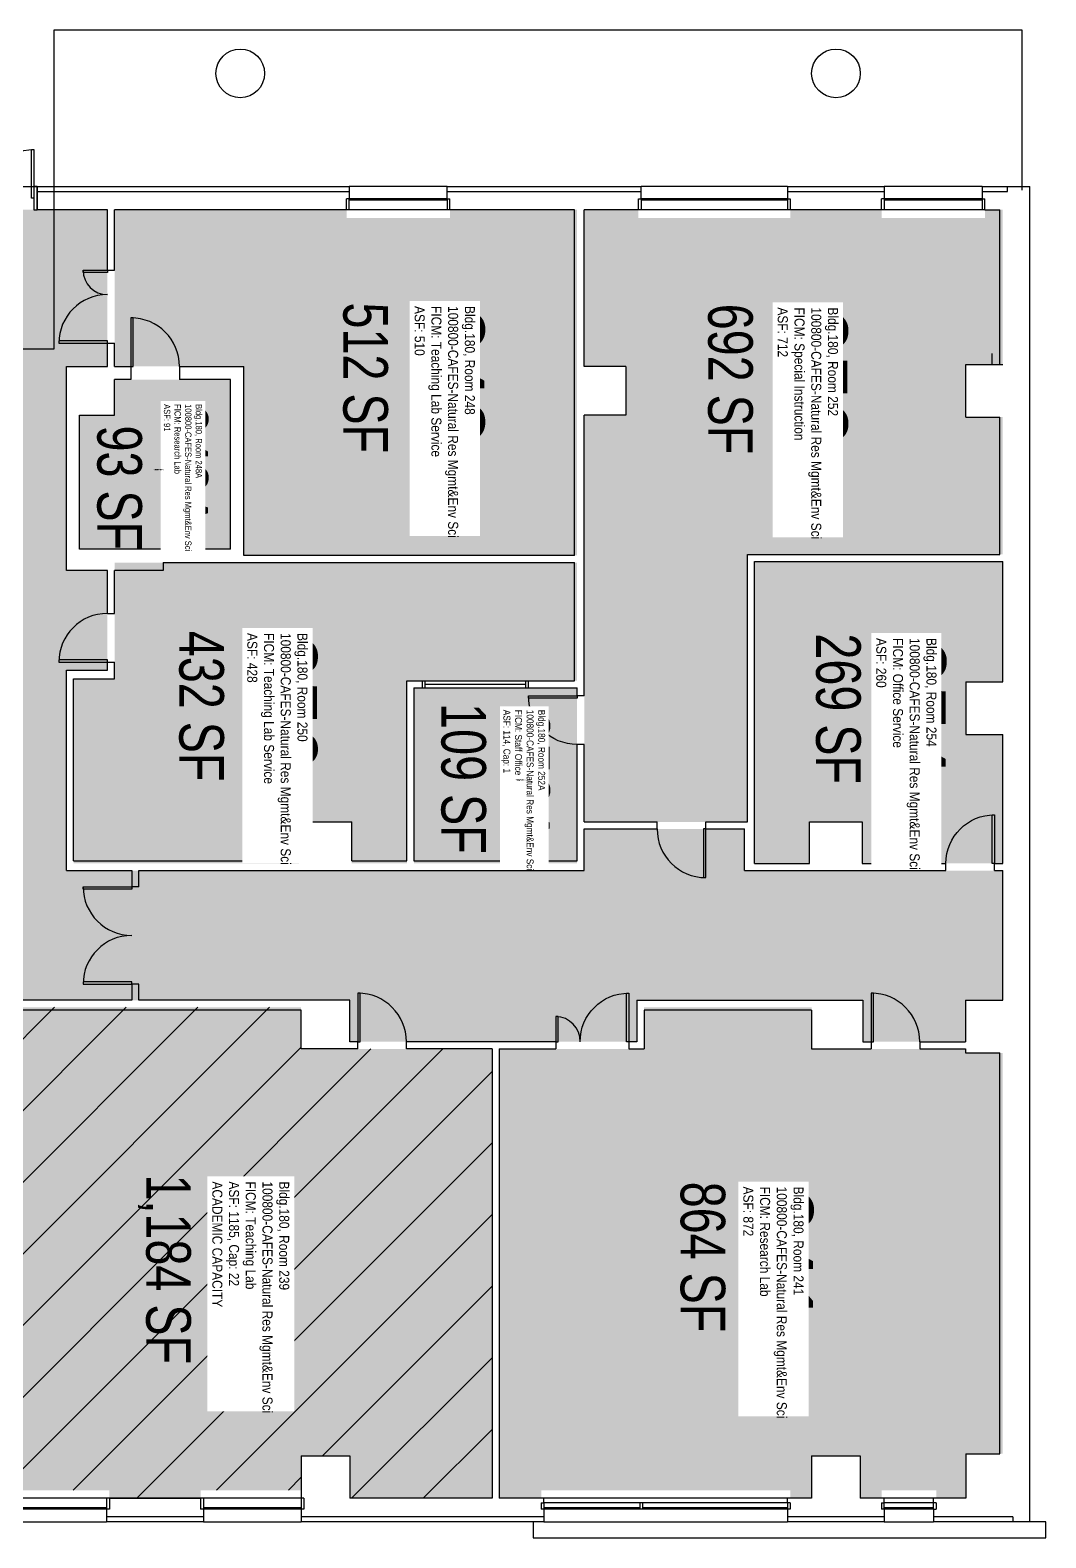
# Model space of a CAD drawing. Header units: inches. Extents: x 69211883 to 69217631, y 27675792 to 27679139.
# Drawn here: x 69216879 to 69217631, y 27677817 to 27678933 of the extents above; entities that cross this region are included whole.
import ezdxf
from ezdxf.enums import TextEntityAlignment as Align

# ---------------------------------------------------------------- set-up
doc = ezdxf.new("R2010")
doc.units = ezdxf.units.IN
doc.header["$LTSCALE"] = 0.25
doc.header["$MEASUREMENT"] = 0
doc.layers.get('0').update_dxf_attribs({"linetype": 'CONTINUOUS'})
for name, color, linetype in [('A-DOOR', 2, 'CONTINUOUS'), ('A-FLOR', 3, 'CONTINUOUS'), ('A-GLAZ', 1, 'CONTINUOUS'), ('A-IDEN-RNUM', 7, 'CONTINUOUS'), ('A-IDEN-SNUM', 4, 'CONTINUOUS'), ('A-IDEN-VNUM', 4, 'CONTINUOUS'), ('A-WALL', 5, 'CONTINUOUS'), ('AREA-TEXT', 3, 'CONTINUOUS'), ('Rooms-Capacity', 4, 'CONTINUOUS'), ('Rooms-Category-Color', 7, 'CONTINUOUS'), ('Rooms-College-Color', 7, 'CONTINUOUS'), ('Rooms-Department-Color', 7, 'CONTINUOUS'), ('Rooms-Division-Color', 7, 'CONTINUOUS'), ('Rooms-Information', 7, 'CONTINUOUS')]:
    doc.layers.add(name, color=color, linetype=linetype)
doc.styles.add('CP_AREA', font='arial.ttf', dxfattribs={"height": 15})
doc.styles.add('CP_ROOMSNUMBER', font='arial.ttf', dxfattribs={"height": 1})
doc.styles.add('CP_ROOMVNUMBER', font='arial.ttf', dxfattribs={"width": 0.85, "height": 0.075})

# ---------------------------------------------------------------- blocks, each defined once
blk = doc.blocks.new('Z08D36')
at = {"linetype": 'Continuous', "lineweight": -3}
blk.add_lwpolyline([(-18, 0), (-16.25, 0), (-16.25, 36), (-18, 36)], close=True, dxfattribs=at)
blk.add_arc((-18, 0), 36, 0, 90)
blk = doc.blocks.new('Z08DD72')
at = {"linetype": 'Continuous', "lineweight": -3}
for points in [[(-36, 0), (-34.25, 0), (-34.25, 36), (-36, 36)], [(36, 0), (34.25, 0), (34.25, 36), (36, 36)]]:
    blk.add_lwpolyline(points, close=True, dxfattribs=at)
for centre, start, end in [((-36, 0), 0, 90), ((36, 0), 90, 180)]:
    blk.add_arc(centre, 36, start, end)

msp = doc.modelspace()

# ---------------------------------------------------------------- hatches: boundary and pattern name
at = {"layer": 'Rooms-Capacity'}
h = msp.add_hatch(dxfattribs=at)
h.set_pattern_fill('ANSI31', color=256, scale=300, style=0)
h.set_pattern_definition([(45, (0, 0), (-26.516504294, 26.516504294), [])])
h.paths.add_polyline_path([(69217079.4, 27677852.4), (69217079.4, 27677877.9), (69217115.2, 27677877.9), (69217115.2, 27677846.4), (69217220.6, 27677846.4), (69217220.6, 27678179), (69217079.2, 27678179), (69217079.2, 27678209.8), (69216832.4, 27678209.8), (69216832.4, 27678179), (69216721.8, 27678179), (69216721.8, 27677877.9), (69216738.7, 27677877.9), (69216738.7, 27677846.4), (69216789, 27677846.4), (69216789, 27677852.4), (69216937.4, 27677852.4), (69216937.4, 27677846.4), (69217005, 27677846.4), (69217005, 27677852.4)])
at = {"layer": 'Rooms-Category-Color', "true_color": 0xadadad}
for points in [[(69216784.8, 27678311), (69216784.8, 27678800.1), (69216935.9, 27678800.1), (69216935.9, 27678684.1), (69216905.6, 27678684.1), (69216905.6, 27678533), (69216935.9, 27678533), (69216935.9, 27678459.3), (69216905.6, 27678459.3), (69216905.6, 27678311)], [(69217598.6, 27678311), (69217407.6, 27678311), (69217407.6, 27678341.8), (69217288.8, 27678341.8), (69217288.8, 27678311), (69216194.2, 27678311), (69216194.2, 27678341.8), (69216091.8, 27678341.8), (69216091.8, 27678311), (69215567.2, 27678311), (69215567.2, 27678341.8), (69215477.2, 27678341.8), (69215477.2, 27678311), (69215460.1, 27678311), (69215460.1, 27678215), (69215603.2, 27678215), (69215603.2, 27678184.3), (69215693.2, 27678184.3), (69215693.2, 27678215), (69215983.2, 27678215), (69215983.2, 27678184.3), (69216086.6, 27678184.3), (69216086.6, 27678215), (69216217.8, 27678215), (69216217.8, 27678184.3), (69216323.2, 27678184.3), (69216323.2, 27678215), (69216613.2, 27678215), (69216613.2, 27678184.3), (69216701.2, 27678184.3), (69216701.2, 27678215), (69216737.2, 27678215), (69216737.2, 27678184.3), (69216827.2, 27678184.3), (69216827.2, 27678215), (69217115.2, 27678215), (69217115.2, 27678184.3), (69217327.8, 27678184.3), (69217327.8, 27678215), (69217495.2, 27678215), (69217495.2, 27678184.3), (69217571.2, 27678184.3), (69217571.2, 27678215), (69217598.6, 27678215)]]:
    msp.add_hatch(color=253, dxfattribs=at).paths.add_polyline_path(points)
at = {"layer": 'Rooms-Category-Color', "true_color": 0xe3f498}
for points in [[(69217189.4, 27678800.1), (69217189.4, 27678794.1), (69217113, 27678794.1), (69217113, 27678800.1), (69217004.2, 27678800.1), (69216941.2, 27678800.1), (69216941.2, 27678761.3), (69216941.2, 27678684.1), (69217036.8, 27678684.1), (69217036.8, 27678544.3), (69217283.6, 27678544.3), (69217283.6, 27678800.1)], [(69217598.6, 27678800.1), (69217585.4, 27678800.1), (69217585.4, 27678794.1), (69217509, 27678794.1), (69217509, 27678800.1), (69217441.4, 27678800.1), (69217441.4, 27678794.1), (69217329, 27678794.1), (69217329, 27678800.1), (69217288.8, 27678800.1), (69217288.8, 27678684.1), (69217319.6, 27678684.1), (69217319.6, 27678648.1), (69217288.8, 27678648.1), (69217288.8, 27678347), (69217409.6, 27678347), (69217409.6, 27678545), (69217598.6, 27678545), (69217598.6, 27678646.6), (69217571.3, 27678646.6), (69217571.3, 27678685.6), (69217598.6, 27678685.6)], [(69216915.3, 27678648.1), (69216941.2, 27678648.1), (69216941.2, 27678674.4), (69217027.1, 27678674.4), (69217027.1, 27678548.8), (69216915.3, 27678548.8)], [(69216941.2, 27678539), (69216941.2, 27678452.8), (69216910.8, 27678452.8), (69216910.8, 27678316.3), (69217077.7, 27678316.3), (69217077.7, 27678347), (69217116.7, 27678347), (69217116.7, 27678316.3), (69217157.6, 27678316.3), (69217157.6, 27678451.5), (69217283.6, 27678451.5), (69217283.6, 27678539)], [(69217079.4, 27677852.4), (69217079.4, 27677877.9), (69217115.2, 27677877.9), (69217115.2, 27677846.4), (69217220.6, 27677846.4), (69217220.6, 27678179), (69217079.2, 27678179), (69217079.2, 27678209.8), (69216832.4, 27678209.8), (69216832.4, 27678179), (69216721.8, 27678179), (69216721.8, 27677877.9), (69216738.7, 27677877.9), (69216738.7, 27677846.4), (69216789, 27677846.4), (69216789, 27677852.4), (69216937.4, 27677852.4), (69216937.4, 27677846.4), (69217005, 27677846.4), (69217005, 27677852.4)], [(69217257, 27677846.4), (69217225.8, 27677846.4), (69217225.8, 27678179), (69217333.1, 27678179), (69217333.1, 27678209.8), (69217457.2, 27678209.8), (69217457.2, 27678179), (69217571.3, 27678179), (69217571.3, 27678176), (69217598.6, 27678176), (69217598.6, 27677879.4), (69217571.3, 27677879.4), (69217571.3, 27677846.4), (69217549.4, 27677846.4), (69217549.4, 27677852.4), (69217509, 27677852.4), (69217509, 27677846.4), (69217493.2, 27677846.4), (69217493.2, 27677877.9), (69217457.2, 27677877.9), (69217457.2, 27677846.4), (69217441.4, 27677846.4), (69217441.4, 27677852.3), (69217257, 27677852.3)]]:
    msp.add_hatch(color=61, dxfattribs=at).paths.add_polyline_path(points)
at = {"layer": 'Rooms-Category-Color', "true_color": 0xfa9ba3}
for points in [[(69217414.8, 27678539.8), (69217414.8, 27678316.3), (69217455.7, 27678316.3), (69217455.7, 27678347), (69217494.7, 27678347), (69217494.7, 27678316.3), (69217598.6, 27678316.3), (69217598.6, 27678411.8), (69217571.3, 27678411.8), (69217571.3, 27678450.8), (69217598.6, 27678450.8), (69217598.6, 27678539.8)], [(69217162.8, 27678446.3), (69217162.8, 27678316.3), (69217283.6, 27678316.3), (69217283.6, 27678446.3)]]:
    msp.add_hatch(color=241, dxfattribs=at).paths.add_polyline_path(points)
at = {"layer": 'Rooms-College-Color', "true_color": 0xadadad}
for points in [[(69216784.8, 27678311), (69216784.8, 27678800.1), (69216935.9, 27678800.1), (69216935.9, 27678684.1), (69216905.6, 27678684.1), (69216905.6, 27678533), (69216935.9, 27678533), (69216935.9, 27678459.3), (69216905.6, 27678459.3), (69216905.6, 27678311)], [(69217598.6, 27678311), (69217407.6, 27678311), (69217407.6, 27678341.8), (69217288.8, 27678341.8), (69217288.8, 27678311), (69216194.2, 27678311), (69216194.2, 27678341.8), (69216091.8, 27678341.8), (69216091.8, 27678311), (69215567.2, 27678311), (69215567.2, 27678341.8), (69215477.2, 27678341.8), (69215477.2, 27678311), (69215460.1, 27678311), (69215460.1, 27678215), (69215603.2, 27678215), (69215603.2, 27678184.3), (69215693.2, 27678184.3), (69215693.2, 27678215), (69215983.2, 27678215), (69215983.2, 27678184.3), (69216086.6, 27678184.3), (69216086.6, 27678215), (69216217.8, 27678215), (69216217.8, 27678184.3), (69216323.2, 27678184.3), (69216323.2, 27678215), (69216613.2, 27678215), (69216613.2, 27678184.3), (69216701.2, 27678184.3), (69216701.2, 27678215), (69216737.2, 27678215), (69216737.2, 27678184.3), (69216827.2, 27678184.3), (69216827.2, 27678215), (69217115.2, 27678215), (69217115.2, 27678184.3), (69217327.8, 27678184.3), (69217327.8, 27678215), (69217495.2, 27678215), (69217495.2, 27678184.3), (69217571.2, 27678184.3), (69217571.2, 27678215), (69217598.6, 27678215)]]:
    msp.add_hatch(color=253, dxfattribs=at).paths.add_polyline_path(points)
at = {"layer": 'Rooms-College-Color', "true_color": 0xe3c5e1}
for points in [[(69217189.4, 27678800.1), (69217189.4, 27678794.1), (69217113, 27678794.1), (69217113, 27678800.1), (69217004.2, 27678800.1), (69216941.2, 27678800.1), (69216941.2, 27678761.3), (69216941.2, 27678684.1), (69217036.8, 27678684.1), (69217036.8, 27678544.3), (69217283.6, 27678544.3), (69217283.6, 27678800.1)], [(69217598.6, 27678800.1), (69217585.4, 27678800.1), (69217585.4, 27678794.1), (69217509, 27678794.1), (69217509, 27678800.1), (69217441.4, 27678800.1), (69217441.4, 27678794.1), (69217329, 27678794.1), (69217329, 27678800.1), (69217288.8, 27678800.1), (69217288.8, 27678684.1), (69217319.6, 27678684.1), (69217319.6, 27678648.1), (69217288.8, 27678648.1), (69217288.8, 27678347), (69217409.6, 27678347), (69217409.6, 27678545), (69217598.6, 27678545), (69217598.6, 27678646.6), (69217571.3, 27678646.6), (69217571.3, 27678685.6), (69217598.6, 27678685.6)], [(69216915.3, 27678648.1), (69216941.2, 27678648.1), (69216941.2, 27678674.4), (69217027.1, 27678674.4), (69217027.1, 27678548.8), (69216915.3, 27678548.8)], [(69216941.2, 27678539), (69216941.2, 27678452.8), (69216910.8, 27678452.8), (69216910.8, 27678316.3), (69217077.7, 27678316.3), (69217077.7, 27678347), (69217116.7, 27678347), (69217116.7, 27678316.3), (69217157.6, 27678316.3), (69217157.6, 27678451.5), (69217283.6, 27678451.5), (69217283.6, 27678539)], [(69217414.8, 27678539.8), (69217414.8, 27678316.3), (69217455.7, 27678316.3), (69217455.7, 27678347), (69217494.7, 27678347), (69217494.7, 27678316.3), (69217598.6, 27678316.3), (69217598.6, 27678411.8), (69217571.3, 27678411.8), (69217571.3, 27678450.8), (69217598.6, 27678450.8), (69217598.6, 27678539.8)], [(69217162.8, 27678446.3), (69217162.8, 27678316.3), (69217283.6, 27678316.3), (69217283.6, 27678446.3)], [(69217079.4, 27677852.4), (69217079.4, 27677877.9), (69217115.2, 27677877.9), (69217115.2, 27677846.4), (69217220.6, 27677846.4), (69217220.6, 27678179), (69217079.2, 27678179), (69217079.2, 27678209.8), (69216832.4, 27678209.8), (69216832.4, 27678179), (69216721.8, 27678179), (69216721.8, 27677877.9), (69216738.7, 27677877.9), (69216738.7, 27677846.4), (69216789, 27677846.4), (69216789, 27677852.4), (69216937.4, 27677852.4), (69216937.4, 27677846.4), (69217005, 27677846.4), (69217005, 27677852.4)], [(69217257, 27677846.4), (69217225.8, 27677846.4), (69217225.8, 27678179), (69217333.1, 27678179), (69217333.1, 27678209.8), (69217457.2, 27678209.8), (69217457.2, 27678179), (69217571.3, 27678179), (69217571.3, 27678176), (69217598.6, 27678176), (69217598.6, 27677879.4), (69217571.3, 27677879.4), (69217571.3, 27677846.4), (69217549.4, 27677846.4), (69217549.4, 27677852.4), (69217509, 27677852.4), (69217509, 27677846.4), (69217493.2, 27677846.4), (69217493.2, 27677877.9), (69217457.2, 27677877.9), (69217457.2, 27677846.4), (69217441.4, 27677846.4), (69217441.4, 27677852.3), (69217257, 27677852.3)]]:
    msp.add_hatch(color=254, dxfattribs=at).paths.add_polyline_path(points)
at = {"layer": 'Rooms-Department-Color', "true_color": 0xacacac}
for points in [[(69216784.8, 27678311), (69216784.8, 27678800.1), (69216935.9, 27678800.1), (69216935.9, 27678684.1), (69216905.6, 27678684.1), (69216905.6, 27678533), (69216935.9, 27678533), (69216935.9, 27678459.3), (69216905.6, 27678459.3), (69216905.6, 27678311)], [(69217598.6, 27678311), (69217407.6, 27678311), (69217407.6, 27678341.8), (69217288.8, 27678341.8), (69217288.8, 27678311), (69216194.2, 27678311), (69216194.2, 27678341.8), (69216091.8, 27678341.8), (69216091.8, 27678311), (69215567.2, 27678311), (69215567.2, 27678341.8), (69215477.2, 27678341.8), (69215477.2, 27678311), (69215460.1, 27678311), (69215460.1, 27678215), (69215603.2, 27678215), (69215603.2, 27678184.3), (69215693.2, 27678184.3), (69215693.2, 27678215), (69215983.2, 27678215), (69215983.2, 27678184.3), (69216086.6, 27678184.3), (69216086.6, 27678215), (69216217.8, 27678215), (69216217.8, 27678184.3), (69216323.2, 27678184.3), (69216323.2, 27678215), (69216613.2, 27678215), (69216613.2, 27678184.3), (69216701.2, 27678184.3), (69216701.2, 27678215), (69216737.2, 27678215), (69216737.2, 27678184.3), (69216827.2, 27678184.3), (69216827.2, 27678215), (69217115.2, 27678215), (69217115.2, 27678184.3), (69217327.8, 27678184.3), (69217327.8, 27678215), (69217495.2, 27678215), (69217495.2, 27678184.3), (69217571.2, 27678184.3), (69217571.2, 27678215), (69217598.6, 27678215)]]:
    msp.add_hatch(color=253, dxfattribs=at).paths.add_polyline_path(points)
at = {"layer": 'Rooms-Department-Color', "true_color": 0xe3c5e1}
for points in [[(69217189.4, 27678800.1), (69217189.4, 27678794.1), (69217113, 27678794.1), (69217113, 27678800.1), (69217004.2, 27678800.1), (69216941.2, 27678800.1), (69216941.2, 27678761.3), (69216941.2, 27678684.1), (69217036.8, 27678684.1), (69217036.8, 27678544.3), (69217283.6, 27678544.3), (69217283.6, 27678800.1)], [(69217598.6, 27678800.1), (69217585.4, 27678800.1), (69217585.4, 27678794.1), (69217509, 27678794.1), (69217509, 27678800.1), (69217441.4, 27678800.1), (69217441.4, 27678794.1), (69217329, 27678794.1), (69217329, 27678800.1), (69217288.8, 27678800.1), (69217288.8, 27678684.1), (69217319.6, 27678684.1), (69217319.6, 27678648.1), (69217288.8, 27678648.1), (69217288.8, 27678347), (69217409.6, 27678347), (69217409.6, 27678545), (69217598.6, 27678545), (69217598.6, 27678646.6), (69217571.3, 27678646.6), (69217571.3, 27678685.6), (69217598.6, 27678685.6)], [(69216915.3, 27678648.1), (69216941.2, 27678648.1), (69216941.2, 27678674.4), (69217027.1, 27678674.4), (69217027.1, 27678548.8), (69216915.3, 27678548.8)], [(69216941.2, 27678539), (69216941.2, 27678452.8), (69216910.8, 27678452.8), (69216910.8, 27678316.3), (69217077.7, 27678316.3), (69217077.7, 27678347), (69217116.7, 27678347), (69217116.7, 27678316.3), (69217157.6, 27678316.3), (69217157.6, 27678451.5), (69217283.6, 27678451.5), (69217283.6, 27678539)], [(69217414.8, 27678539.8), (69217414.8, 27678316.3), (69217455.7, 27678316.3), (69217455.7, 27678347), (69217494.7, 27678347), (69217494.7, 27678316.3), (69217598.6, 27678316.3), (69217598.6, 27678411.8), (69217571.3, 27678411.8), (69217571.3, 27678450.8), (69217598.6, 27678450.8), (69217598.6, 27678539.8)], [(69217162.8, 27678446.3), (69217162.8, 27678316.3), (69217283.6, 27678316.3), (69217283.6, 27678446.3)], [(69217079.4, 27677852.4), (69217079.4, 27677877.9), (69217115.2, 27677877.9), (69217115.2, 27677846.4), (69217220.6, 27677846.4), (69217220.6, 27678179), (69217079.2, 27678179), (69217079.2, 27678209.8), (69216832.4, 27678209.8), (69216832.4, 27678179), (69216721.8, 27678179), (69216721.8, 27677877.9), (69216738.7, 27677877.9), (69216738.7, 27677846.4), (69216789, 27677846.4), (69216789, 27677852.4), (69216937.4, 27677852.4), (69216937.4, 27677846.4), (69217005, 27677846.4), (69217005, 27677852.4)], [(69217257, 27677846.4), (69217225.8, 27677846.4), (69217225.8, 27678179), (69217333.1, 27678179), (69217333.1, 27678209.8), (69217457.2, 27678209.8), (69217457.2, 27678179), (69217571.3, 27678179), (69217571.3, 27678176), (69217598.6, 27678176), (69217598.6, 27677879.4), (69217571.3, 27677879.4), (69217571.3, 27677846.4), (69217549.4, 27677846.4), (69217549.4, 27677852.4), (69217509, 27677852.4), (69217509, 27677846.4), (69217493.2, 27677846.4), (69217493.2, 27677877.9), (69217457.2, 27677877.9), (69217457.2, 27677846.4), (69217441.4, 27677846.4), (69217441.4, 27677852.3), (69217257, 27677852.3)]]:
    msp.add_hatch(color=254, dxfattribs=at).paths.add_polyline_path(points)
at = {"layer": 'Rooms-Division-Color', "true_color": 0xadadad}
for points in [[(69216784.8, 27678311), (69216784.8, 27678800.1), (69216935.9, 27678800.1), (69216935.9, 27678684.1), (69216905.6, 27678684.1), (69216905.6, 27678533), (69216935.9, 27678533), (69216935.9, 27678459.3), (69216905.6, 27678459.3), (69216905.6, 27678311)], [(69217598.6, 27678311), (69217407.6, 27678311), (69217407.6, 27678341.8), (69217288.8, 27678341.8), (69217288.8, 27678311), (69216194.2, 27678311), (69216194.2, 27678341.8), (69216091.8, 27678341.8), (69216091.8, 27678311), (69215567.2, 27678311), (69215567.2, 27678341.8), (69215477.2, 27678341.8), (69215477.2, 27678311), (69215460.1, 27678311), (69215460.1, 27678215), (69215603.2, 27678215), (69215603.2, 27678184.3), (69215693.2, 27678184.3), (69215693.2, 27678215), (69215983.2, 27678215), (69215983.2, 27678184.3), (69216086.6, 27678184.3), (69216086.6, 27678215), (69216217.8, 27678215), (69216217.8, 27678184.3), (69216323.2, 27678184.3), (69216323.2, 27678215), (69216613.2, 27678215), (69216613.2, 27678184.3), (69216701.2, 27678184.3), (69216701.2, 27678215), (69216737.2, 27678215), (69216737.2, 27678184.3), (69216827.2, 27678184.3), (69216827.2, 27678215), (69217115.2, 27678215), (69217115.2, 27678184.3), (69217327.8, 27678184.3), (69217327.8, 27678215), (69217495.2, 27678215), (69217495.2, 27678184.3), (69217571.2, 27678184.3), (69217571.2, 27678215), (69217598.6, 27678215)]]:
    msp.add_hatch(color=253, dxfattribs=at).paths.add_polyline_path(points)
at = {"layer": 'Rooms-Division-Color', "true_color": 0xe3c5e1}
for points in [[(69217189.4, 27678800.1), (69217189.4, 27678794.1), (69217113, 27678794.1), (69217113, 27678800.1), (69217004.2, 27678800.1), (69216941.2, 27678800.1), (69216941.2, 27678761.3), (69216941.2, 27678684.1), (69217036.8, 27678684.1), (69217036.8, 27678544.3), (69217283.6, 27678544.3), (69217283.6, 27678800.1)], [(69217598.6, 27678800.1), (69217585.4, 27678800.1), (69217585.4, 27678794.1), (69217509, 27678794.1), (69217509, 27678800.1), (69217441.4, 27678800.1), (69217441.4, 27678794.1), (69217329, 27678794.1), (69217329, 27678800.1), (69217288.8, 27678800.1), (69217288.8, 27678684.1), (69217319.6, 27678684.1), (69217319.6, 27678648.1), (69217288.8, 27678648.1), (69217288.8, 27678347), (69217409.6, 27678347), (69217409.6, 27678545), (69217598.6, 27678545), (69217598.6, 27678646.6), (69217571.3, 27678646.6), (69217571.3, 27678685.6), (69217598.6, 27678685.6)], [(69216915.3, 27678648.1), (69216941.2, 27678648.1), (69216941.2, 27678674.4), (69217027.1, 27678674.4), (69217027.1, 27678548.8), (69216915.3, 27678548.8)], [(69216941.2, 27678539), (69216941.2, 27678452.8), (69216910.8, 27678452.8), (69216910.8, 27678316.3), (69217077.7, 27678316.3), (69217077.7, 27678347), (69217116.7, 27678347), (69217116.7, 27678316.3), (69217157.6, 27678316.3), (69217157.6, 27678451.5), (69217283.6, 27678451.5), (69217283.6, 27678539)], [(69217414.8, 27678539.8), (69217414.8, 27678316.3), (69217455.7, 27678316.3), (69217455.7, 27678347), (69217494.7, 27678347), (69217494.7, 27678316.3), (69217598.6, 27678316.3), (69217598.6, 27678411.8), (69217571.3, 27678411.8), (69217571.3, 27678450.8), (69217598.6, 27678450.8), (69217598.6, 27678539.8)], [(69217162.8, 27678446.3), (69217162.8, 27678316.3), (69217283.6, 27678316.3), (69217283.6, 27678446.3)], [(69217079.4, 27677852.4), (69217079.4, 27677877.9), (69217115.2, 27677877.9), (69217115.2, 27677846.4), (69217220.6, 27677846.4), (69217220.6, 27678179), (69217079.2, 27678179), (69217079.2, 27678209.8), (69216832.4, 27678209.8), (69216832.4, 27678179), (69216721.8, 27678179), (69216721.8, 27677877.9), (69216738.7, 27677877.9), (69216738.7, 27677846.4), (69216789, 27677846.4), (69216789, 27677852.4), (69216937.4, 27677852.4), (69216937.4, 27677846.4), (69217005, 27677846.4), (69217005, 27677852.4)], [(69217257, 27677846.4), (69217225.8, 27677846.4), (69217225.8, 27678179), (69217333.1, 27678179), (69217333.1, 27678209.8), (69217457.2, 27678209.8), (69217457.2, 27678179), (69217571.3, 27678179), (69217571.3, 27678176), (69217598.6, 27678176), (69217598.6, 27677879.4), (69217571.3, 27677879.4), (69217571.3, 27677846.4), (69217549.4, 27677846.4), (69217549.4, 27677852.4), (69217509, 27677852.4), (69217509, 27677846.4), (69217493.2, 27677846.4), (69217493.2, 27677877.9), (69217457.2, 27677877.9), (69217457.2, 27677846.4), (69217441.4, 27677846.4), (69217441.4, 27677852.3), (69217257, 27677852.3)]]:
    msp.add_hatch(color=254, dxfattribs=at).paths.add_polyline_path(points)

# ---------------------------------------------------------------- linework, layer by layer
at = {"layer": 'A-DOOR'}
for points in [[(69216881.3, 27678800.1), (69216883.8, 27678800.1), (69216883.8, 27678817.2), (69216881.3, 27678817.2)], [(69216935.9, 27678755.3), (69216935.9, 27678753.6), (69216917.9, 27678753.6), (69216917.9, 27678755.3)], [(69217267.8, 27678184.3), (69217269.6, 27678184.3), (69217269.6, 27678203), (69217267.8, 27678203)]]:
    msp.add_lwpolyline(points, close=True, dxfattribs=at)
for centre, radius, start, end in [((69216935.9, 27678755.3), 18, 180, 270), ((69217267.2, 27678184.4), 18.7, 359.6685, 87.9933)]:
    msp.add_arc(centre, radius, start, end, dxfattribs=at)
at = {"layer": 'A-FLOR'}
for points in [[(69217613.1, 27678814.6), (69217613, 27678933), (69216896.2, 27678933), (69216896.2, 27678696.9), (69216794, 27678696.9), (69216794, 27678933), (69216077.2, 27678933), (69216077.2, 27678696.9)], [(69217251, 27677829.1), (69217251, 27677817.1), (69217630.6, 27677817.1), (69217630.6, 27677829.1), (69217618.6, 27677829.1)]]:
    msp.add_lwpolyline(points, dxfattribs=at)
at = {"layer": 'A-GLAZ'}
for p, q in [((69216794, 27678817.2), (69216896.2, 27678817.2)), ((69217187.3, 27678817.2), (69217114.9, 27678817.2)), ((69217439.3, 27678817.2), (69217330.9, 27678817.2)), ((69217583.3, 27678817.2), (69217510.9, 27678817.2)), ((69217189.3, 27678800.1), (69217112.9, 27678800.1)), ((69217114.9, 27678800.1), (69217114.9, 27678808.2)), ((69217187.3, 27678808.2), (69217114.9, 27678808.2)), ((69217187.3, 27678807.2), (69217114.9, 27678807.2)), ((69217187.3, 27678808.2), (69217187.3, 27678800.1)), ((69217441.3, 27678800.1), (69217328.9, 27678800.1)), ((69217439.3, 27678808.2), (69217330.9, 27678808.2)), ((69217330.9, 27678808.2), (69217330.9, 27678800.1)), ((69217439.3, 27678807.2), (69217330.9, 27678807.2)), ((69217439.3, 27678808.2), (69217439.3, 27678800.1)), ((69217585.3, 27678800.1), (69217508.9, 27678800.1)), ((69217510.9, 27678808.2), (69217510.9, 27678800.1)), ((69217583.3, 27678808.2), (69217510.9, 27678808.2)), ((69217583.3, 27678807.2), (69217510.9, 27678807.2)), ((69217583.3, 27678808.2), (69217583.3, 27678800.1)), ((69217590.9, 27678685.6), (69217590.9, 27678693.6)), ((69217168.8, 27678451.5), (69217247.6, 27678451.5)), ((69217168.8, 27678446.3), (69217247.6, 27678446.3)), ((69217170.8, 27678451.5), (69217170.8, 27678446.3)), ((69217170.8, 27678448.9), (69217245.6, 27678448.9)), ((69217245.6, 27678446.3), (69217245.6, 27678451.5)), ((69216937.3, 27677846.4), (69216788.9, 27677846.4)), ((69216935.3, 27677846.4), (69216935.3, 27677838.3)), ((69217079.3, 27677846.4), (69217004.9, 27677846.4)), ((69217006.9, 27677846.4), (69217006.9, 27677838.3)), ((69217079.3, 27677846.4), (69217079.3, 27677838.3)), ((69217439.3, 27677846.4), (69217258.9, 27677846.4)), ((69217258.9, 27677843), (69217258.9, 27677838.3)), ((69217439.3, 27677843), (69217258.9, 27677843)), ((69217330.3, 27677838.3), (69217330.3, 27677843)), ((69217332.3, 27677838.3), (69217332.3, 27677843)), ((69217439.3, 27677843), (69217439.3, 27677838.3)), ((69217547.3, 27677846.4), (69217510.9, 27677846.4)), ((69217547.3, 27677843), (69217510.9, 27677843)), ((69217510.9, 27677838.3), (69217510.9, 27677843)), ((69217547.3, 27677838.3), (69217547.3, 27677843)), ((69216935.3, 27677839.3), (69216790.9, 27677839.3)), ((69216935.3, 27677838.3), (69216790.9, 27677838.3)), ((69216790.9, 27677829.1), (69216935.3, 27677829.1)), ((69217079.3, 27677839.3), (69217006.9, 27677839.3)), ((69217079.3, 27677838.3), (69217006.9, 27677838.3)), ((69217006.9, 27677829.1), (69217079.3, 27677829.1)), ((69217330.3, 27677839.3), (69217258.9, 27677839.3)), ((69217439.3, 27677838.3), (69217258.9, 27677838.3)), ((69217258.9, 27677829.1), (69217439.3, 27677829.1)), ((69217439.3, 27677839.3), (69217332.3, 27677839.3)), ((69217547.3, 27677839.3), (69217510.9, 27677839.3)), ((69217547.3, 27677838.3), (69217510.9, 27677838.3)), ((69217510.9, 27677829.1), (69217547.3, 27677829.1))]:
    msp.add_line(p, q, dxfattribs=at)
at = {"layer": 'A-WALL'}
for p, q in [((69216883.8, 27678817.2), (69216883.8, 27678800.1)), ((69216883.8, 27678817.2), (69217114.9, 27678817.2)), ((69216883.8, 27678813.6), (69217114.9, 27678813.6)), ((69217114.9, 27678817.2), (69217114.9, 27678808.2)), ((69217187.3, 27678808.2), (69217187.3, 27678817.2)), ((69217187.3, 27678817.2), (69217330.9, 27678817.2)), ((69217187.3, 27678813.6), (69217330.9, 27678813.6)), ((69217330.9, 27678808.2), (69217330.9, 27678817.2)), ((69217439.3, 27678817.2), (69217439.3, 27678808.2)), ((69217439.3, 27678817.2), (69217510.9, 27678817.2)), ((69217439.3, 27678813.6), (69217510.9, 27678813.6)), ((69217510.9, 27678817.2), (69217510.9, 27678808.2)), ((69217583.3, 27678817.2), (69217583.3, 27678808.2)), ((69217583.3, 27678817.2), (69217618.6, 27678817.2)), ((69217583.3, 27678813.6), (69217602.1, 27678813.6)), ((69217602.1, 27678813.6), (69217602.1, 27678817.2)), ((69217618.6, 27677829.1), (69217618.6, 27678817.2)), ((69216935.9, 27678800.1), (69216883.8, 27678800.1)), ((69216935.9, 27678755.3), (69216935.9, 27678800.1)), ((69216941.2, 27678755.3), (69216941.2, 27678800.1)), ((69217112.9, 27678800.1), (69216941.2, 27678800.1)), ((69217112.9, 27678800.1), (69217112.9, 27678808.2)), ((69217114.9, 27678808.2), (69217112.9, 27678808.2)), ((69217187.3, 27678808.2), (69217189.3, 27678808.2)), ((69217189.3, 27678800.1), (69217189.3, 27678808.2)), ((69217281.6, 27678800.1), (69217189.3, 27678800.1)), ((69217281.6, 27678544.3), (69217281.6, 27678800.1)), ((69217288.8, 27678684.1), (69217288.8, 27678800.1)), ((69217328.9, 27678800.1), (69217288.8, 27678800.1)), ((69217328.9, 27678800.1), (69217328.9, 27678808.2)), ((69217328.9, 27678808.2), (69217330.9, 27678808.2)), ((69217439.3, 27678808.2), (69217441.3, 27678808.2)), ((69217441.3, 27678808.2), (69217441.3, 27678800.1)), ((69217508.9, 27678800.1), (69217441.3, 27678800.1)), ((69217508.9, 27678800.1), (69217508.9, 27678808.2)), ((69217510.9, 27678808.2), (69217508.9, 27678808.2)), ((69217583.3, 27678808.2), (69217585.3, 27678808.2)), ((69217585.3, 27678800.1), (69217585.3, 27678808.2)), ((69217585.3, 27678800.1), (69217596.6, 27678800.1)), ((69217596.6, 27678685.6), (69217596.6, 27678800.1)), ((69216935.9, 27678755.3), (69216941.2, 27678755.3)), ((69216935.9, 27678684.1), (69216935.9, 27678701.3)), ((69216935.9, 27678701.3), (69216941.2, 27678701.3)), ((69216941.2, 27678684.1), (69216941.2, 27678701.3)), ((69216905.6, 27678533), (69216905.6, 27678684.1)), ((69216905.6, 27678684.1), (69216935.9, 27678684.1)), ((69216941.2, 27678684.1), (69216953.2, 27678684.1)), ((69216953.2, 27678684.1), (69216953.2, 27678674.4)), ((69216989.2, 27678684.1), (69216989.2, 27678674.4)), ((69216989.2, 27678684.1), (69217036.8, 27678684.1)), ((69217036.8, 27678544.3), (69217036.8, 27678684.1)), ((69217319.6, 27678684.1), (69217288.8, 27678684.1)), ((69217319.6, 27678684.1), (69217319.6, 27678648.1)), ((69217571.3, 27678646.6), (69217571.3, 27678685.6)), ((69217571.3, 27678685.6), (69217598.6, 27678685.6)), ((69216953.2, 27678674.4), (69216941.2, 27678674.4)), ((69216941.2, 27678648.1), (69216941.2, 27678674.4)), ((69217027.1, 27678674.4), (69216989.2, 27678674.4)), ((69217027.1, 27678548.8), (69217027.1, 27678674.4)), ((69216915.3, 27678548.8), (69216915.3, 27678648.1)), ((69216915.3, 27678648.1), (69216941.2, 27678648.1)), ((69217288.8, 27678440.3), (69217288.8, 27678648.1)), ((69217319.6, 27678648.1), (69217288.8, 27678648.1)), ((69217571.3, 27678646.6), (69217596.6, 27678646.6)), ((69217596.6, 27678545), (69217596.6, 27678646.6)), ((69217027.1, 27678548.8), (69216915.3, 27678548.8)), ((69217281.6, 27678544.3), (69217036.8, 27678544.3)), ((69217409.6, 27678545), (69217596.6, 27678545)), ((69217409.6, 27678347), (69217409.6, 27678545)), ((69216935.9, 27678533), (69216905.6, 27678533)), ((69216935.9, 27678501.3), (69216935.9, 27678533)), ((69216941.2, 27678501.3), (69216941.2, 27678533)), ((69216977.2, 27678533), (69216941.2, 27678533)), ((69216977.2, 27678539), (69217281.6, 27678539)), ((69216977.2, 27678539), (69216977.2, 27678533)), ((69217281.6, 27678451.5), (69217281.6, 27678539)), ((69217414.8, 27678539.8), (69217598.6, 27678539.8)), ((69217414.8, 27678316.3), (69217414.8, 27678539.8)), ((69217598.6, 27678450.8), (69217598.6, 27678539.8)), ((69216935.9, 27678501.3), (69216941.2, 27678501.3)), ((69216935.9, 27678465.3), (69216941.2, 27678465.3)), ((69216935.9, 27678459.3), (69216935.9, 27678465.3)), ((69216941.2, 27678452.8), (69216941.2, 27678465.3)), ((69216905.6, 27678311), (69216905.6, 27678459.3)), ((69216905.6, 27678459.3), (69216935.9, 27678459.3)), ((69216910.8, 27678452.8), (69216941.2, 27678452.8)), ((69216910.8, 27678318.3), (69216910.8, 27678452.8)), ((69217157.6, 27678451.5), (69217168.8, 27678451.5)), ((69217157.6, 27678318.3), (69217157.6, 27678451.5)), ((69217162.8, 27678446.3), (69217168.8, 27678446.3)), ((69217162.8, 27678446.3), (69217162.8, 27678318.3)), ((69217168.8, 27678451.5), (69217168.8, 27678446.3)), ((69217247.6, 27678451.5), (69217281.6, 27678451.5)), ((69217247.6, 27678446.3), (69217247.6, 27678451.5)), ((69217247.6, 27678446.3), (69217283.6, 27678446.3)), ((69217283.6, 27678440.3), (69217283.6, 27678446.3)), ((69217571.3, 27678450.8), (69217571.3, 27678411.8)), ((69217571.3, 27678450.8), (69217598.6, 27678450.8)), ((69217288.8, 27678440.3), (69217283.6, 27678440.3)), ((69217571.3, 27678411.8), (69217598.6, 27678411.8)), ((69217598.6, 27678316.3), (69217598.6, 27678411.8)), ((69217288.8, 27678404.3), (69217283.6, 27678404.3)), ((69217283.6, 27678318.3), (69217283.6, 27678404.3)), ((69217288.8, 27678347), (69217288.8, 27678404.3)), ((69217077.7, 27678347), (69217116.7, 27678347)), ((69217077.7, 27678318.3), (69217077.7, 27678347)), ((69217116.7, 27678318.3), (69217116.7, 27678347)), ((69217288.8, 27678347), (69217342.8, 27678347)), ((69217342.8, 27678341.8), (69217342.8, 27678347)), ((69217378.8, 27678347), (69217409.6, 27678347)), ((69217378.8, 27678341.8), (69217378.8, 27678347)), ((69217455.7, 27678347), (69217494.7, 27678347)), ((69217455.7, 27678316.3), (69217455.7, 27678347)), ((69217494.7, 27678347), (69217494.7, 27678316.3)), ((69217288.8, 27678341.8), (69217342.8, 27678341.8)), ((69217288.8, 27678311), (69217288.8, 27678341.8)), ((69217378.8, 27678341.8), (69217407.6, 27678341.8)), ((69217407.6, 27678311), (69217407.6, 27678341.8)), ((69216905.6, 27678311), (69216953.9, 27678311)), ((69216910.8, 27678318.3), (69217077.7, 27678318.3)), ((69216953.9, 27678311), (69216953.9, 27678299.1)), ((69216959.2, 27678299), (69216959.2, 27678311)), ((69216959.2, 27678311), (69217288.8, 27678311)), ((69217116.7, 27678318.3), (69217157.6, 27678318.3)), ((69217162.8, 27678318.3), (69217283.6, 27678318.3)), ((69217407.6, 27678311), (69217556.6, 27678311)), ((69217414.8, 27678316.3), (69217455.7, 27678316.3)), ((69217494.7, 27678316.3), (69217556.6, 27678316.3)), ((69217556.6, 27678311), (69217556.6, 27678316.3)), ((69217592.6, 27678316.3), (69217598.6, 27678316.3)), ((69217592.6, 27678311), (69217592.6, 27678316.3)), ((69217592.6, 27678311), (69217598.6, 27678311)), ((69217598.6, 27678215), (69217598.6, 27678311)), ((69216959.2, 27678299), (69216953.9, 27678299)), ((69216953.9, 27678227), (69216953.9, 27678215)), ((69216959.2, 27678227), (69216953.9, 27678227)), ((69216959.2, 27678215), (69216959.2, 27678227)), ((69216953.9, 27678215), (69216827.2, 27678215)), ((69217115.2, 27678215), (69216959.2, 27678215)), ((69217115.2, 27678184.3), (69217115.2, 27678215)), ((69217327.8, 27678215), (69217327.8, 27678184.3)), ((69217327.8, 27678215), (69217495.2, 27678215)), ((69217495.2, 27678215), (69217495.2, 27678184.3)), ((69217571.2, 27678215), (69217598.6, 27678215)), ((69217571.2, 27678215), (69217571.2, 27678184.3)), ((69217079.2, 27678207.8), (69216832.4, 27678207.8)), ((69217079.2, 27678179), (69217079.2, 27678207.8)), ((69217333.1, 27678207.8), (69217333.1, 27678179)), ((69217457.2, 27678207.8), (69217333.1, 27678207.8)), ((69217457.2, 27678207.8), (69217457.2, 27678179)), ((69217121.2, 27678179), (69217079.2, 27678179)), ((69217121.2, 27678184.3), (69217115.2, 27678184.3)), ((69217121.2, 27678179), (69217121.2, 27678184.3)), ((69217157.2, 27678179), (69217157.2, 27678184.3)), ((69217267.8, 27678184.3), (69217157.2, 27678184.3)), ((69217220.6, 27678179), (69217157.2, 27678179)), ((69217220.6, 27678179), (69217220.6, 27677846.4)), ((69217225.8, 27678179), (69217225.8, 27677846.4)), ((69217225.8, 27678179), (69217267.8, 27678179)), ((69217267.8, 27678184.3), (69217267.8, 27678179)), ((69217321.8, 27678184.3), (69217321.8, 27678179)), ((69217327.8, 27678184.3), (69217321.8, 27678184.3)), ((69217321.8, 27678179), (69217333.1, 27678179)), ((69217457.2, 27678179), (69217501.2, 27678179)), ((69217495.2, 27678184.3), (69217501.2, 27678184.3)), ((69217501.2, 27678184.3), (69217501.2, 27678179)), ((69217537.2, 27678184.3), (69217571.2, 27678184.3)), ((69217537.2, 27678184.3), (69217537.2, 27678179)), ((69217537.2, 27678179), (69217571.2, 27678179)), ((69217571.2, 27678179), (69217571.2, 27678176)), ((69217571.2, 27678176), (69217596.6, 27678176)), ((69217596.6, 27677879.4), (69217596.6, 27678176)), ((69217079.3, 27677877.9), (69217115.2, 27677877.9)), ((69217079.3, 27677877.9), (69217079.3, 27677846.4)), ((69217115.2, 27677877.9), (69217115.2, 27677846.4)), ((69217457.2, 27677877.9), (69217493.2, 27677877.9)), ((69217457.2, 27677877.9), (69217457.2, 27677846.4)), ((69217493.2, 27677877.9), (69217493.2, 27677846.4)), ((69217571.3, 27677879.4), (69217596.6, 27677879.4)), ((69217571.3, 27677879.4), (69217571.3, 27677846.4)), ((69217004.9, 27677846.4), (69216937.3, 27677846.4)), ((69216937.3, 27677846.4), (69216937.3, 27677838.3)), ((69216937.8, 27677846.4), (69217004.4, 27677846.4)), ((69217004.9, 27677846.4), (69217004.9, 27677838.3)), ((69217079.3, 27677846.4), (69217079.3, 27677846.4)), ((69217081.3, 27677846.4), (69217079.3, 27677846.4)), ((69217081.3, 27677846.4), (69217081.3, 27677838.3)), ((69217220.6, 27677846.4), (69217115.2, 27677846.4)), ((69217258.9, 27677846.4), (69217225.8, 27677846.4)), ((69217256.9, 27677843), (69217256.9, 27677838.3)), ((69217256.9, 27677843), (69217258.9, 27677843)), ((69217258.9, 27677843), (69217258.9, 27677846.4)), ((69217457.2, 27677846.4), (69217439.3, 27677846.4)), ((69217439.3, 27677843), (69217439.3, 27677846.4)), ((69217441.3, 27677843), (69217439.3, 27677843)), ((69217441.3, 27677843), (69217441.3, 27677838.3)), ((69217510.9, 27677846.4), (69217493.2, 27677846.4)), ((69217508.9, 27677843), (69217508.9, 27677838.3)), ((69217508.9, 27677843), (69217510.9, 27677843)), ((69217510.9, 27677843), (69217510.9, 27677846.4)), ((69217571.3, 27677846.4), (69217547.3, 27677846.4)), ((69217547.3, 27677843), (69217547.3, 27677846.4)), ((69217549.3, 27677843), (69217547.3, 27677843)), ((69217549.3, 27677843), (69217549.3, 27677838.3)), ((69216937.3, 27677838.3), (69216935.3, 27677838.3)), ((69216935.3, 27677838.3), (69216935.3, 27677829.1)), ((69217006.9, 27677832.8), (69216935.3, 27677832.8)), ((69217006.9, 27677829.1), (69216935.3, 27677829.1)), ((69217006.9, 27677838.3), (69217004.9, 27677838.3)), ((69217006.9, 27677838.3), (69217006.9, 27677829.1)), ((69217081.3, 27677838.3), (69217079.3, 27677838.3)), ((69217079.3, 27677838.3), (69217079.3, 27677829.1)), ((69217258.9, 27677832.8), (69217079.3, 27677832.8)), ((69217258.9, 27677829.1), (69217079.3, 27677829.1)), ((69217258.9, 27677838.3), (69217256.9, 27677838.3)), ((69217258.9, 27677838.3), (69217258.9, 27677829.1)), ((69217441.3, 27677838.3), (69217439.3, 27677838.3)), ((69217439.3, 27677838.3), (69217439.3, 27677829.1)), ((69217510.9, 27677832.8), (69217439.3, 27677832.8)), ((69217510.9, 27677829.1), (69217439.3, 27677829.1)), ((69217510.9, 27677838.3), (69217508.9, 27677838.3)), ((69217510.9, 27677838.3), (69217510.9, 27677829.1)), ((69217547.3, 27677838.3), (69217547.3, 27677829.1)), ((69217547.3, 27677838.3), (69217549.3, 27677838.3)), ((69217606.2, 27677832.8), (69217547.3, 27677832.8)), ((69217618.6, 27677829.1), (69217547.3, 27677829.1)), ((69217606.2, 27677832.8), (69217606.2, 27677829.1))]:
    msp.add_line(p, q, dxfattribs=at)
for centre in [(69217034.2, 27678901), (69217475.2, 27678901)]:
    msp.add_circle(centre, 18, dxfattribs=at)

# ---------------------------------------------------------------- block references
at = {"layer": 'A-DOOR', "xscale": -1}
for name, p in [('Z08DD72', (69216845.3, 27678808.6)), ('Z08D36', (69217574.6, 27678316.3)), ('Z08D36', (69217303.8, 27678184.3))]:
    msp.add_blockref(name, p, dxfattribs=at)
at = {"layer": 'A-DOOR'}
for name, p, rotation in [('Z08D36', (69216935.9, 27678719.3), 90), ('Z08D36', (69216935.9, 27678483.3), 90), ('Z08D36', (69217360.8, 27678341.8), 180), ('Z08DD72', (69216953.9, 27678263), 90)]:
    msp.add_blockref(name, p, dxfattribs=dict(at, rotation=rotation))
for p in [(69216971.2, 27678684.1), (69217139.2, 27678184.3), (69217519.2, 27678184.3)]:
    msp.add_blockref('Z08D36', p, dxfattribs=at)
at = {"layer": 'A-DOOR', "xscale": -1, "rotation": 90}
msp.add_blockref('Z08D36', (69217283.6, 27678422.3), dxfattribs=at)

# ---------------------------------------------------------------- texts
at = {"layer": 'A-IDEN-RNUM', "style": 'CP_ROOMSNUMBER'}
for s, p in [('0248-00', (69217185, 27678675.3)), ('0252-00', (69217453.8, 27678674.2)), ('0248-A0', (69216973.7, 27678607.7)), ('0250-00', (69217061.1, 27678433.2)), ('0254-00', (69217526.7, 27678429.6)), ('0252-A0', (69217241.4, 27678378)), ('0239-00', (69217035.2, 27678027.3)), ('0241-00', (69217428.7, 27678023.6))]:
    msp.add_text(s, height=1, dxfattribs=at).set_placement(p, align=Align.MIDDLE)
at = {"layer": 'A-IDEN-SNUM', "style": 'CP_ROOMSNUMBER'}
for s, p in [('1800024800', (69217185, 27678675.3)), ('1800025200', (69217453.8, 27678674.2)), ('18000248A0', (69216973.7, 27678607.7)), ('1800025000', (69217061.1, 27678433.2)), ('1800025400', (69217526.7, 27678429.6)), ('18000252A0', (69217241.4, 27678378)), ('1800023900', (69217035.2, 27678027.3)), ('1800024100', (69217428.7, 27678023.6))]:
    msp.add_text(s, height=1, dxfattribs=at).set_placement(p, align=Align.MIDDLE)
at = {"layer": 'A-IDEN-VNUM', "style": 'CP_ROOMVNUMBER', "width": 0.85}
for s, height, p in [('248', 52, (69217188.9, 27678677.3)), ('252', 52, (69217457.7, 27678676.3)), ('248A', 33, (69216993.9, 27678610.4)), ('250', 52, (69217065, 27678435.3)), ('254', 52, (69217530.5, 27678431.6)), ('252A', 36, (69217245.3, 27678380.1)), ('239', 52, (69217039, 27678029.4)), ('241', 52, (69217432.6, 27678025.6))]:
    msp.add_text(s, height=height, rotation=270, dxfattribs=at).set_placement(p, align=Align.MIDDLE)
at = {"layer": 'AREA-TEXT', "style": 'CP_AREA', "width": 0.75}
for s, p in [('512 SF', (69217127, 27678675.7)), ('692 SF', (69217397.1, 27678674.8)), ('93 SF', (69216944.9, 27678594.3)), ('432 SF', (69217005.6, 27678432.7)), ('269 SF', (69217477, 27678430.8)), ('109 SF', (69217199.6, 27678379.2)), ('1,184 SF', (69216981.1, 27678015.9)), ('864 SF', (69217376.7, 27678025))]:
    msp.add_text(s, height=33, rotation=270, dxfattribs=at).set_placement(p, align=Align.MIDDLE_CENTER)

# ---------------------------------------------------------------- next in the draw order: texts
at = {"layer": 'Rooms-Information', "attachment_point": 7, "rotation": 270, "style": 'CP_ROOMVNUMBER', "bg_fill": 3, "box_fill_scale": 1.5, "bg_fill_color": 256, "bg_fill_true_color": 13158600, "bg_fill_transparency": 0}
for s, insert, char_height, width in [('Bldg.180, Room 248^M^J100800-CAFES-Natural Res Mgmt&Env Sci^M^JFICM: Teaching Lab Service^M^JASF: 510', (69217163.2, 27678728.8), 7.4286, 166.4), ('Bldg.180, Room 252^M^J100800-CAFES-Natural Res Mgmt&Env Sci^M^JFICM: Special Instruction^M^JASF: 712', (69217432, 27678727.8), 7.429, 166.4), ('Bldg.180, Room 248A^M^J100800-CAFES-Natural Res Mgmt&Env Sci^M^JFICM: Research Lab^M^JASF: 91', (69216977.6, 27678656.2), 4.714, 105.6), ('Bldg.180, Room 250^M^J100800-CAFES-Natural Res Mgmt&Env Sci^M^JFICM: Teaching Lab Service^M^JASF: 428', (69217039.3, 27678486.8), 7.4286, 166.4), ('Bldg.180, Room 254^M^J100800-CAFES-Natural Res Mgmt&Env Sci^M^JFICM: Office Service^M^JASF: 260', (69217504.9, 27678483.1), 7.429, 166.4), ('Bldg.180, Room 252A^M^J100800-CAFES-Natural Res Mgmt&Env Sci^M^JFICM: Staff Office^M^JASF: 114, Cap: 1', (69217227.5, 27678430), 5.1429, 115.2), ('Bldg.180, Room 239^M^J100800-CAFES-Natural Res Mgmt&Env Sci^M^JFICM: Teaching Lab^M^JASF: 1185, Cap: 22^M^JACADEMIC CAPACITY', (69217013.4, 27678080.9), 7.4286, 166.4), ('Bldg.180, Room 241^M^J100800-CAFES-Natural Res Mgmt&Env Sci^M^JFICM: Research Lab^M^JASF: 872', (69217406.5, 27678077.1), 7.429, 166.4)]:
    msp.add_mtext(s, dxfattribs=dict(at, insert=insert, char_height=char_height, width=width))

doc.saveas('drawing.dxf')
